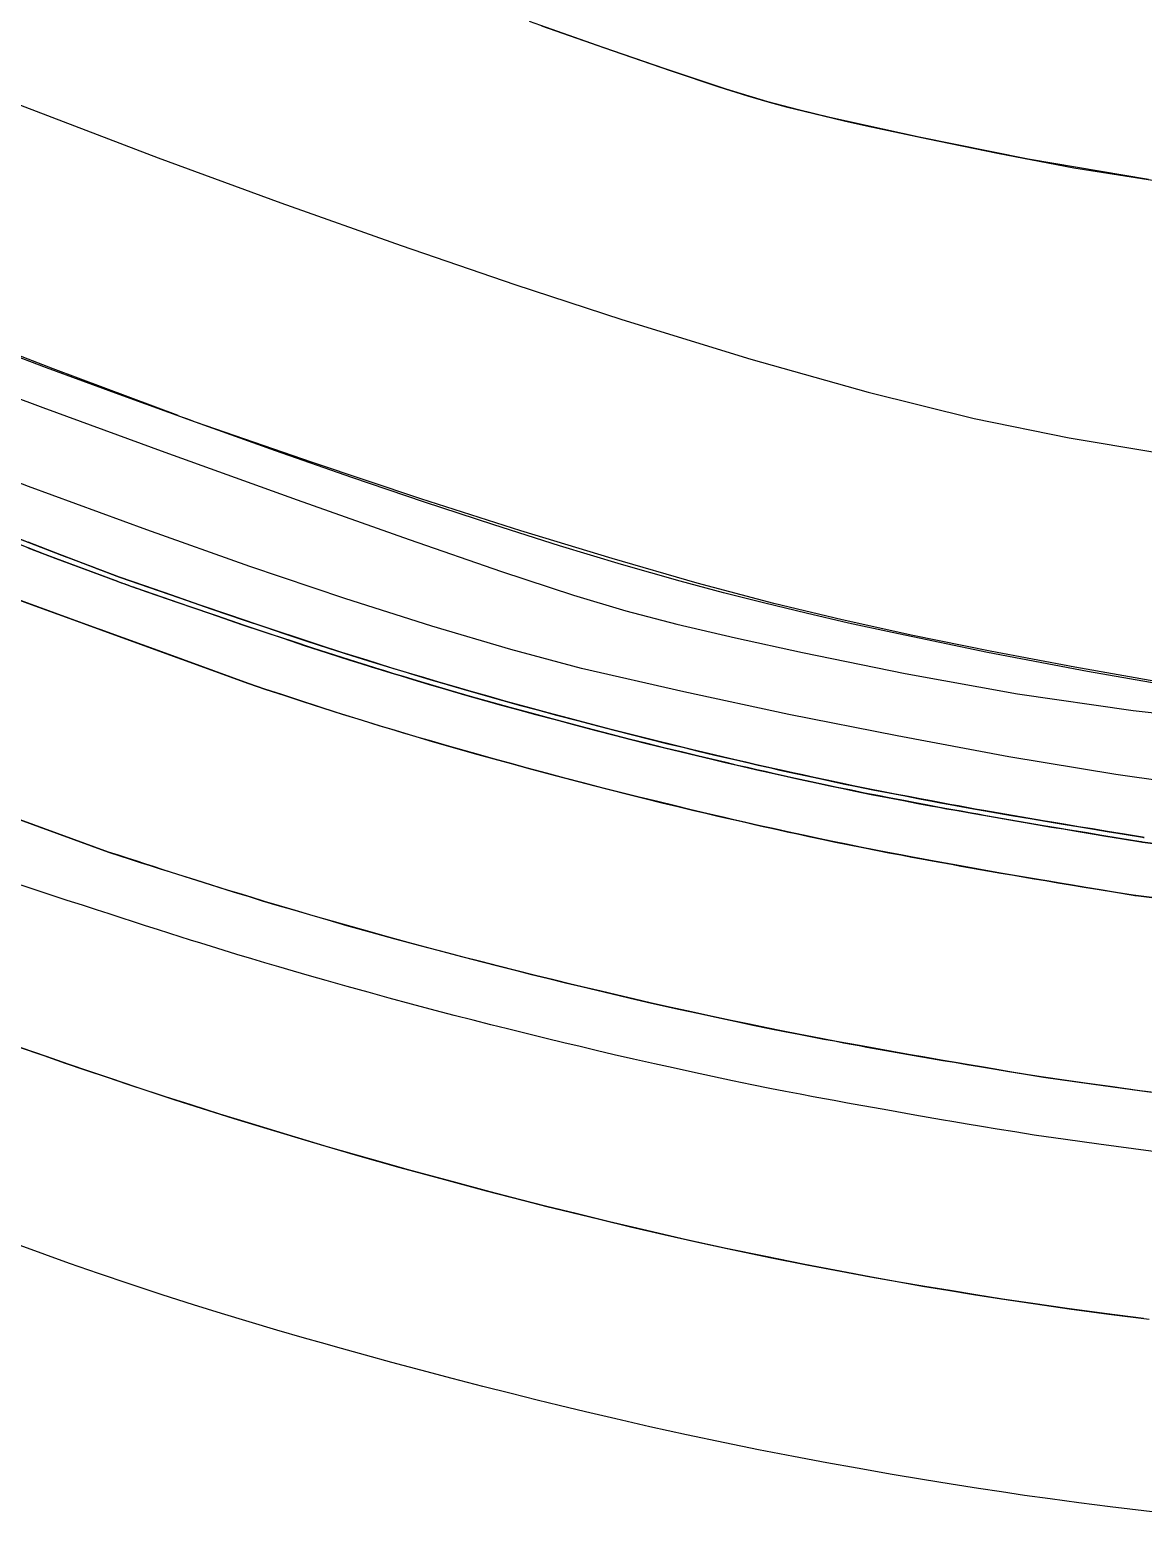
# Model space of a CAD drawing. Extents: x -120222 to -41942, y -19134 to 30932.
# Drawn here: x -97627.5 to -97529.3, y 4021 to 4151.8 of the extents above; entities that cross this region are included whole.
import ezdxf

# ---------------------------------------------------------------- set-up
doc = ezdxf.new("R2010")
doc.units = 0
doc.header["$LTSCALE"] = 150
doc.header["$MEASUREMENT"] = 0
doc.layers.get('0').update_dxf_attribs({"linetype": 'CONTINUOUS'})
doc.layers.add('_____', color=7, linetype='CONTINUOUS')

# ---------------------------------------------------------------- blocks, each defined once
blk = doc.blocks.new('____-461')
at = {"color": 1, "linetype": 'Continuous'}
for points in [[(-104135.7, -393.47, 0), (-104122.39, -401.89, 0), (-104113.67, -406.91, 0), (-104105.48, -411.35, 0), (-104098.4, -415.05, 0), (-104092.42, -418.01, 0), (-104089.22, -419.47, 0), (-104084.55, -421.4, 0), (-104078.36, -423.83, 0), (-104070.66, -426.77, 0), (-104061.42, -430.21, 0), (-104050.67, -434.15, 0), (-104039.02, -438.36, 0), (-104029.13, -441.86, 0), (-104021.01, -444.67, 0), (-104014.65, -446.77, 0), (-104010.05, -448.16, 0), (-104005.54, -449.32, 0), (-104000.37, -450.53, 0), (-103994.47, -451.82, 0), (-103985.41, -453.68, 0), (-103975.52, -455.45, 0), (-103965.32, -456.94, 0), (-103954.8, -458.12, 0)], [(-103963.99, -410.13, 0), (-103974.57, -408.34, 0), (-103984.19, -406.39, 0), (-103992.05, -404.65, 0), (-103994.94, -403.95, 0), (-103997.53, -403.28, 0), (-104001.2, -402.16, 0), (-104006.58, -400.37, 0), (-104012.03, -398.49, 0), (-104018.53, -396.19, 0)], [(-104139.01, -363.69, 0), (-104124.05, -373.98, 0), (-104117.83, -377.89, 0), (-104111.38, -381.72, 0), (-104104.1, -385.66, 0), (-104095.73, -389.79, 0), (-104086.26, -394.11, 0), (-104075.69, -398.62, 0), (-104064.02, -403.32, 0), (-104051.25, -408.21, 0), (-104040.46, -412.17, 0), (-104029.84, -415.95, 0), (-104019.82, -419.38, 0), (-104010.39, -422.46, 0), (-103999.03, -425.95, 0), (-103988.68, -428.86, 0), (-103979.33, -431.18, 0), (-103970.98, -432.91, 0), (-103963.41, -434.16, 0)], [(-104052.27, -441, 0), (-104062.68, -437.18, 0), (-104072.02, -433.58, 0), (-104080.29, -430.17, 0), (-104087.49, -426.97, 0), (-104093.68, -423.96, 0), (-104099.68, -420.9, 0), (-104105.79, -417.7, 0), (-104114.36, -413.08, 0), (-104123.11, -408.22, 0), (-104131.4, -403.41, 0), (-104138.94, -398.8, 0)], [(-104017.49, -396.56, 0), (-104011.25, -398.76, 0), (-104006.04, -400.55, 0), (-104001.85, -401.95, 0), (-103999.33, -402.75, 0), (-103997.42, -403.31, 0), (-103995.92, -403.71, 0), (-103994.33, -404.1, 0), (-103992.62, -404.52, 0), (-103990.79, -404.94, 0), (-103988.83, -405.38, 0), (-103983.43, -406.55, 0), (-103977.28, -407.81, 0), (-103970.55, -409.08, 0), (-103963.61, -410.19, 0)], [(-104049.51, -430.94, 0), (-104060.51, -426.82, 0), (-104070.56, -422.92, 0), (-104079.65, -419.25, 0), (-104087.82, -415.8, 0), (-104095.09, -412.58, 0), (-104101.48, -409.57, 0), (-104106.02, -407.3, 0), (-104110.82, -404.81, 0), (-104115.95, -402.07, 0), (-104121.41, -399.07, 0), (-104127.12, -395.87, 0), (-104132.47, -392.77, 0), (-104138.25, -389.3, 0), (-104143.33, -386.07, 0)], [(-103958.15, -463.81, 0), (-103966.86, -462.58, 0), (-103976.28, -461.01, 0), (-103986.12, -459.18, 0), (-103995.69, -457.28, 0), (-104004.94, -455.3, 0), (-104013.95, -453.22, 0), (-104020.19, -451.56, 0), (-104027.13, -449.51, 0), (-104034.8, -447.07, 0), (-104043.17, -444.23, 0), (-104052.27, -441, 0)], [(-103962.84, -454.47, 0), (-103970.48, -453.12, 0), (-103977.92, -451.71, 0), (-103984.75, -450.32, 0), (-103990.97, -448.95, 0), (-103997.01, -447.5, 0), (-104003.76, -445.7, 0), (-104011.24, -443.54, 0), (-104019.3, -441.08, 0), (-104028.1, -438.26, 0), (-104037.66, -435.06, 0), (-104047.98, -431.5, 0)], [(-104047.98, -431.51, 0), (-104054.7, -429.09, 0), (-104061.09, -426.73, 0), (-104067.16, -424.44, 0), (-104072.89, -422.22, 0), (-104078.3, -420.06, 0), (-104083.37, -417.97, 0), (-104088.12, -415.94, 0), (-104092.19, -414.14, 0), (-104095.97, -412.39, 0), (-104099.54, -410.68, 0), (-104103.14, -408.91, 0), (-104106.8, -407.05, 0), (-104110.53, -405.12, 0), (-104116.37, -402.01, 0), (-104122.37, -398.72, 0), (-104128.53, -395.25, 0), (-104134.84, -391.59, 0), (-104141.21, -387.74, 0)], [(-104064.22, -441.52, 0), (-104061.74, -442.48, 0), (-104059.27, -443.42, 0), (-104056.91, -444.32, 0), (-104054.68, -445.17, 0)], [(-104064.48, -441.42, 0), (-104062.13, -442.33, 0), (-104059.77, -443.23, 0), (-104057.5, -444.1, 0)], [(-104054.68, -445.17, 0), (-104057.22, -444.21, 0), (-104059.92, -443.17, 0), (-104062.73, -442.1, 0)], [(-104054.68, -445.17, 0), (-104057.22, -444.21, 0), (-104059.92, -443.17, 0), (-104062.73, -442.1, 0)], [(-104054.83, -445.56, 0), (-104056.87, -444.79, 0), (-104059.02, -443.99, 0), (-104061.21, -443.17, 0), (-104063.4, -442.34, 0)], [(-104062.76, -442.58, 0), (-104060.28, -443.52, 0), (-104057.81, -444.44, 0), (-104055.44, -445.33, 0), (-104053.21, -446.16, 0)], [(-104048.74, -431.23, 0), (-104049.17, -431.08, 0), (-104049.51, -430.96, 0)], [(-104047.98, -431.51, 0), (-104048.41, -431.35, 0), (-104048.74, -431.23, 0)], [(-103960.11, -455.1, 0), (-103969.34, -453.49, 0), (-103978.16, -451.81, 0), (-103986.58, -450.06, 0), (-103990.41, -449.22, 0), (-103994.14, -448.35, 0), (-103997.79, -447.47, 0), (-104001.43, -446.55, 0), (-104005.25, -445.53, 0), (-104010.41, -444.06, 0), (-104015.89, -442.41, 0), (-104021.67, -440.58, 0), (-104027.78, -438.58, 0), (-104034.2, -436.4, 0), (-104040.93, -434.04, 0), (-104047.98, -431.51, 0)], [(-104057.5, -444.1, 0), (-104057.09, -444.25, 0), (-104056.69, -444.41, 0), (-104056.29, -444.56, 0), (-104055.9, -444.71, 0), (-104055.59, -444.83, 0), (-104055.29, -444.94, 0), (-104054.98, -445.06, 0), (-104054.68, -445.17, 0)], [(-104043.3, -454.56, 0), (-104057.94, -449.23, 0), (-104069.44, -445.04, 0)], [(-104069.44, -445.04, 0), (-104054.8, -450.37, 0), (-104043.3, -454.56, 0)], [(-104069.44, -445.04, 0), (-104062.12, -447.71, 0), (-104056.37, -449.8, 0)], [(-104054.02, -445.86, 0), (-104054.25, -445.78, 0), (-104054.48, -445.7, 0), (-104054.65, -445.64, 0), (-104054.83, -445.57, 0)], [(-104054.83, -445.57, 0), (-104052.27, -446.47, 0), (-104049.53, -447.41, 0), (-104046.69, -448.39, 0), (-104043.84, -449.37, 0), (-104042.05, -449.97, 0), (-104040.25, -450.57, 0), (-104038.38, -451.19, 0), (-104036.38, -451.84, 0), (-104034.36, -452.49, 0), (-104033.41, -452.78, 0), (-104032.5, -453.07, 0), (-104031.61, -453.35, 0), (-104030.75, -453.61, 0), (-104029.85, -453.89, 0), (-104028.83, -454.19, 0), (-104027.47, -454.6, 0), (-104025.94, -455.05, 0), (-104024.25, -455.54, 0), (-104022.38, -456.07, 0), (-104021.04, -456.45, 0), (-104019.58, -456.85, 0), (-104017.99, -457.28, 0), (-104016.28, -457.74, 0), (-104014.45, -458.23, 0), (-104012.57, -458.73, 0), (-104011.08, -459.11, 0), (-104009.6, -459.49, 0), (-104008.11, -459.86, 0), (-104006.62, -460.23, 0), (-104005.16, -460.59, 0), (-104003.81, -460.91, 0), (-104002.47, -461.23, 0), (-104001.29, -461.51, 0), (-104000.24, -461.76, 0), (-103999.34, -461.96, 0), (-103998.51, -462.15, 0), (-103997.52, -462.38, 0), (-103996.61, -462.58, 0), (-103995.81, -462.76, 0), (-103995.07, -462.92, 0), (-103994.23, -463.11, 0), (-103993.27, -463.31, 0), (-103992.2, -463.54, 0), (-103991.02, -463.79, 0), (-103989.83, -464.04, 0), (-103988.41, -464.33, 0), (-103986.98, -464.61, 0), (-103985.57, -464.88, 0), (-103984.3, -465.12, 0), (-103983.2, -465.33, 0), (-103982.45, -465.47, 0), (-103981.79, -465.59, 0), (-103981.15, -465.7, 0), (-103980.5, -465.82, 0), (-103979.86, -465.94, 0), (-103978.03, -466.26, 0), (-103976.2, -466.58, 0), (-103974.36, -466.9, 0), (-103972.52, -467.21, 0), (-103971.48, -467.38, 0), (-103970.34, -467.57, 0), (-103969.11, -467.78, 0), (-103967.75, -468, 0), (-103966.27, -468.25, 0), (-103964.65, -468.51, 0)], [(-104054.68, -445.17, 0), (-104052.12, -446.06, 0), (-104049.39, -447.01, 0), (-104046.54, -447.99, 0), (-104043.69, -448.96, 0), (-104041.9, -449.57, 0), (-104040.11, -450.17, 0), (-104038.24, -450.78, 0), (-104036.24, -451.43, 0), (-104034.21, -452.08, 0), (-104033.27, -452.38, 0), (-104032.35, -452.67, 0), (-104031.46, -452.94, 0), (-104030.6, -453.21, 0), (-104029.7, -453.48, 0), (-104028.68, -453.79, 0), (-104027.32, -454.19, 0), (-104025.8, -454.64, 0), (-104024.1, -455.13, 0), (-104022.24, -455.66, 0), (-104020.89, -456.04, 0), (-104019.43, -456.45, 0), (-104017.84, -456.88, 0), (-104016.14, -457.34, 0), (-104014.31, -457.83, 0), (-104012.42, -458.32, 0), (-104010.94, -458.71, 0), (-104009.45, -459.09, 0), (-104007.96, -459.46, 0), (-104006.47, -459.83, 0), (-104005.01, -460.18, 0), (-104003.66, -460.51, 0), (-104002.33, -460.83, 0), (-104001.14, -461.11, 0), (-104000.09, -461.35, 0), (-103999.19, -461.56, 0), (-103998.37, -461.75, 0), (-103997.37, -461.97, 0), (-103996.47, -462.18, 0), (-103995.66, -462.36, 0), (-103994.93, -462.52, 0), (-103994.08, -462.7, 0), (-103993.12, -462.91, 0), (-103992.05, -463.14, 0), (-103990.88, -463.39, 0), (-103989.69, -463.63, 0), (-103988.26, -463.92, 0), (-103986.83, -464.2, 0), (-103985.42, -464.47, 0), (-103984.15, -464.71, 0), (-103983.05, -464.92, 0), (-103982.3, -465.06, 0), (-103981.64, -465.18, 0), (-103981, -465.3, 0), (-103980.36, -465.42, 0), (-103979.71, -465.53, 0), (-103977.88, -465.86, 0), (-103976.05, -466.18, 0), (-103974.22, -466.49, 0), (-103972.37, -466.8, 0), (-103971.33, -466.98, 0), (-103970.19, -467.17, 0), (-103968.96, -467.37, 0), (-103967.61, -467.6, 0), (-103966.12, -467.84, 0), (-103964.5, -468.11, 0)], [(-104054.68, -445.17, 0), (-104052.12, -446.06, 0), (-104049.39, -447.01, 0), (-104046.54, -447.99, 0), (-104043.69, -448.96, 0), (-104041.9, -449.57, 0), (-104040.11, -450.17, 0), (-104038.24, -450.78, 0), (-104036.24, -451.43, 0), (-104034.21, -452.08, 0), (-104033.27, -452.38, 0), (-104032.35, -452.67, 0), (-104031.46, -452.94, 0), (-104030.6, -453.21, 0), (-104029.7, -453.48, 0), (-104028.68, -453.79, 0), (-104027.32, -454.19, 0), (-104025.8, -454.64, 0), (-104024.1, -455.13, 0), (-104022.24, -455.66, 0), (-104020.89, -456.04, 0), (-104019.43, -456.45, 0), (-104017.84, -456.88, 0), (-104016.14, -457.34, 0), (-104014.31, -457.83, 0), (-104012.42, -458.32, 0), (-104010.94, -458.71, 0), (-104009.45, -459.09, 0), (-104007.96, -459.46, 0), (-104006.47, -459.83, 0), (-104005.01, -460.18, 0), (-104003.66, -460.51, 0), (-104002.33, -460.83, 0), (-104001.14, -461.11, 0), (-104000.09, -461.35, 0), (-103999.19, -461.56, 0), (-103998.37, -461.75, 0), (-103997.37, -461.97, 0), (-103996.47, -462.18, 0), (-103995.66, -462.36, 0), (-103994.93, -462.52, 0), (-103994.08, -462.7, 0), (-103993.12, -462.91, 0), (-103992.05, -463.14, 0), (-103990.88, -463.39, 0), (-103989.69, -463.63, 0), (-103988.26, -463.92, 0), (-103986.83, -464.2, 0), (-103985.42, -464.47, 0), (-103984.15, -464.71, 0), (-103983.05, -464.92, 0), (-103982.3, -465.06, 0), (-103981.64, -465.18, 0), (-103981, -465.3, 0), (-103980.36, -465.42, 0), (-103979.71, -465.53, 0), (-103977.88, -465.86, 0), (-103976.05, -466.18, 0), (-103974.22, -466.49, 0), (-103972.37, -466.8, 0), (-103971.33, -466.98, 0), (-103970.19, -467.17, 0), (-103968.96, -467.37, 0), (-103967.61, -467.6, 0), (-103966.12, -467.84, 0), (-103964.5, -468.11, 0)], [(-104054.68, -445.17, 0), (-104052.12, -446.06, 0), (-104049.39, -447.01, 0), (-104046.54, -447.99, 0), (-104043.69, -448.96, 0), (-104041.9, -449.57, 0), (-104040.11, -450.17, 0), (-104038.24, -450.78, 0), (-104036.24, -451.43, 0), (-104034.21, -452.08, 0), (-104033.27, -452.38, 0), (-104032.35, -452.67, 0), (-104031.46, -452.94, 0), (-104030.6, -453.21, 0), (-104029.7, -453.48, 0), (-104028.68, -453.79, 0), (-104027.32, -454.19, 0), (-104025.8, -454.64, 0), (-104024.1, -455.13, 0), (-104022.24, -455.66, 0), (-104020.89, -456.04, 0), (-104019.43, -456.45, 0), (-104017.84, -456.88, 0), (-104016.14, -457.34, 0), (-104014.31, -457.83, 0), (-104012.42, -458.32, 0), (-104010.94, -458.71, 0), (-104009.45, -459.09, 0), (-104007.96, -459.46, 0), (-104006.47, -459.83, 0), (-104005.01, -460.18, 0), (-104003.66, -460.51, 0), (-104002.33, -460.83, 0), (-104001.14, -461.11, 0), (-104000.09, -461.35, 0), (-103999.19, -461.56, 0), (-103998.37, -461.75, 0), (-103997.37, -461.97, 0), (-103996.47, -462.18, 0), (-103995.66, -462.36, 0), (-103994.93, -462.52, 0), (-103994.08, -462.7, 0), (-103993.12, -462.91, 0), (-103992.05, -463.14, 0), (-103990.88, -463.39, 0), (-103989.69, -463.63, 0), (-103988.26, -463.92, 0), (-103986.83, -464.2, 0), (-103985.42, -464.47, 0), (-103984.15, -464.71, 0), (-103983.05, -464.92, 0), (-103982.3, -465.06, 0), (-103981.64, -465.18, 0), (-103981, -465.3, 0), (-103980.36, -465.42, 0), (-103979.71, -465.53, 0), (-103977.88, -465.86, 0), (-103976.05, -466.18, 0), (-103974.22, -466.49, 0), (-103972.37, -466.8, 0), (-103971.33, -466.98, 0), (-103970.19, -467.17, 0), (-103968.96, -467.37, 0), (-103967.61, -467.6, 0), (-103966.12, -467.84, 0), (-103964.5, -468.11, 0)], [(-103964.5, -468.11, 0), (-103966.1, -467.85, 0), (-103967.58, -467.6, 0), (-103968.92, -467.38, 0), (-103970.14, -467.18, 0), (-103971.27, -466.99, 0), (-103972.31, -466.81, 0), (-103973.27, -466.65, 0), (-103978.5, -465.75, 0), (-103979.24, -465.62, 0), (-103979.99, -465.48, 0), (-103980.73, -465.35, 0), (-103981.48, -465.21, 0), (-103982.23, -465.07, 0), (-103983.1, -464.91, 0), (-103984.1, -464.72, 0), (-103985.14, -464.53, 0), (-103986.29, -464.31, 0), (-103987.48, -464.08, 0), (-103988.67, -463.84, 0), (-103989.86, -463.6, 0), (-103991.05, -463.35, 0), (-103992.31, -463.08, 0), (-103993.45, -462.84, 0), (-103994.45, -462.62, 0), (-103995.31, -462.43, 0), (-103996.08, -462.26, 0), (-103996.91, -462.08, 0), (-103997.84, -461.87, 0), (-103998.63, -461.69, 0), (-103999.47, -461.5, 0), (-104000.42, -461.28, 0), (-104001.52, -461.02, 0), (-104002.76, -460.72, 0), (-104004.14, -460.39, 0), (-104005.67, -460.02, 0), (-104007.56, -459.56, 0), (-104009.45, -459.09, 0), (-104011.34, -458.6, 0), (-104013.23, -458.11, 0), (-104015.11, -457.61, 0), (-104016.89, -457.14, 0), (-104018.82, -456.61, 0), (-104020.59, -456.13, 0), (-104022.19, -455.68, 0), (-104023.68, -455.26, 0), (-104025.16, -454.83, 0), (-104026.52, -454.43, 0), (-104027.76, -454.06, 0), (-104028.88, -453.73, 0), (-104029.88, -453.43, 0), (-104030.76, -453.16, 0), (-104032.84, -452.51, 0), (-104035.06, -451.81, 0), (-104037.05, -451.17, 0), (-104038.97, -450.54, 0), (-104040.76, -449.95, 0), (-104042.53, -449.36, 0), (-104045.04, -448.5, 0), (-104047.55, -447.64, 0), (-104050.05, -446.78, 0), (-104052.43, -445.95, 0), (-104054.68, -445.17, 0)], [(-104053.21, -446.16, 0), (-104053.43, -446.07, 0), (-104053.66, -445.99, 0), (-104053.84, -445.92, 0), (-104054.02, -445.86, 0)], [(-103964.65, -468.51, 0), (-103966.46, -468.22, 0), (-103968.09, -467.95, 0), (-103969.57, -467.7, 0), (-103970.91, -467.48, 0), (-103972.12, -467.27, 0), (-103973.23, -467.09, 0), (-103978.31, -466.21, 0), (-103979.03, -466.08, 0), (-103979.76, -465.95, 0), (-103980.48, -465.82, 0), (-103981.21, -465.69, 0), (-103981.93, -465.56, 0), (-103982.69, -465.42, 0), (-103983.58, -465.25, 0), (-103984.51, -465.08, 0), (-103985.55, -464.88, 0), (-103986.68, -464.66, 0), (-103987.84, -464.44, 0), (-103989, -464.21, 0), (-103990.15, -463.97, 0), (-103991.41, -463.71, 0), (-103992.63, -463.45, 0), (-103993.71, -463.22, 0), (-103994.67, -463.01, 0), (-103995.5, -462.83, 0), (-103996.25, -462.66, 0), (-103997.06, -462.48, 0), (-103997.76, -462.32, 0), (-103998.51, -462.15, 0), (-103999.31, -461.97, 0), (-104000.19, -461.77, 0), (-104001.19, -461.53, 0), (-104002.34, -461.26, 0), (-104003.62, -460.96, 0), (-104005.03, -460.62, 0), (-104006.58, -460.24, 0), (-104008.16, -459.85, 0), (-104009.74, -459.46, 0), (-104011.31, -459.05, 0), (-104012.88, -458.65, 0), (-104014.45, -458.23, 0), (-104016.54, -457.67, 0), (-104018.47, -457.15, 0), (-104020.23, -456.67, 0), (-104021.83, -456.22, 0), (-104023.73, -455.69, 0), (-104025.45, -455.19, 0), (-104027.01, -454.73, 0), (-104028.41, -454.32, 0), (-104029.64, -453.95, 0), (-104030.49, -453.69, 0), (-104031.28, -453.45, 0), (-104032.08, -453.2, 0), (-104032.91, -452.94, 0), (-104033.76, -452.68, 0), (-104035.7, -452.06, 0), (-104037.62, -451.44, 0), (-104039.46, -450.83, 0), (-104041.19, -450.26, 0), (-104043.64, -449.43, 0), (-104046.08, -448.6, 0), (-104048.52, -447.76, 0), (-104050.92, -446.93, 0), (-104053.2, -446.14, 0)], [(-104043.3, -454.56, 0), (-104050.62, -451.89, 0), (-104056.37, -449.8, 0)], [(-103965.32, -473.22, 0), (-103966.82, -472.97, 0), (-103968.22, -472.74, 0), (-103969.5, -472.53, 0), (-103970.67, -472.33, 0), (-103971.76, -472.15, 0), (-103972.77, -471.98, 0), (-103973.86, -471.8, 0), (-103974.91, -471.62, 0), (-103975.96, -471.44, 0), (-103977.01, -471.26, 0), (-103981.2, -470.52, 0), (-103981.86, -470.4, 0), (-103982.52, -470.28, 0), (-103983.19, -470.16, 0), (-103983.94, -470.02, 0), (-103984.79, -469.86, 0), (-103985.81, -469.67, 0), (-103986.94, -469.45, 0), (-103988.16, -469.22, 0), (-103989.37, -468.98, 0), (-103990.58, -468.73, 0), (-103991.79, -468.48, 0), (-103992.92, -468.24, 0), (-103993.98, -468.02, 0), (-103994.93, -467.81, 0), (-103995.78, -467.63, 0), (-103996.53, -467.46, 0), (-103997.2, -467.32, 0), (-103997.93, -467.15, 0), (-103998.73, -466.97, 0), (-103999.59, -466.78, 0), (-104000.53, -466.56, 0), (-104001.34, -466.38, 0), (-104002.25, -466.16, 0), (-104003.28, -465.92, 0), (-104004.41, -465.65, 0), (-104005.66, -465.35, 0), (-104007.23, -464.97, 0), (-104008.87, -464.57, 0), (-104010.52, -464.16, 0), (-104012.16, -463.74, 0), (-104013.8, -463.32, 0), (-104015.43, -462.89, 0), (-104017.04, -462.46, 0), (-104018.7, -462.01, 0), (-104020.26, -461.59, 0), (-104021.7, -461.19, 0), (-104023.04, -460.82, 0), (-104024.28, -460.47, 0), (-104025.77, -460.04, 0), (-104027.15, -459.64, 0), (-104028.42, -459.27, 0), (-104029.58, -458.92, 0), (-104030.63, -458.61, 0), (-104031.57, -458.33, 0), (-104032.41, -458.07, 0), (-104033.93, -457.6, 0), (-104035.53, -457.1, 0), (-104037.16, -456.58, 0), (-104038.79, -456.05, 0), (-104040.37, -455.53, 0), (-104041.85, -455.04, 0), (-104043.3, -454.56, 0)], [(-104043.3, -454.56, 0), (-104041.77, -455.07, 0), (-104040.19, -455.59, 0), (-104038.5, -456.14, 0), (-104036.78, -456.7, 0), (-104035.05, -457.25, 0), (-104033.38, -457.77, 0), (-104032.54, -458.03, 0), (-104031.71, -458.28, 0), (-104030.79, -458.56, 0), (-104029.77, -458.87, 0), (-104028.63, -459.21, 0), (-104027.4, -459.57, 0), (-104026.07, -459.96, 0), (-104024.64, -460.37, 0), (-104023.1, -460.8, 0), (-104021.68, -461.2, 0), (-104020.15, -461.62, 0), (-104018.48, -462.07, 0), (-104016.7, -462.55, 0), (-104014.81, -463.05, 0), (-104012.9, -463.55, 0), (-104011.39, -463.93, 0), (-104009.89, -464.31, 0), (-104008.38, -464.69, 0), (-104006.88, -465.06, 0), (-104005.46, -465.4, 0), (-104004.16, -465.71, 0), (-104002.98, -465.99, 0), (-104001.93, -466.24, 0), (-104001, -466.46, 0), (-104000.18, -466.64, 0), (-103999.42, -466.82, 0), (-103998.71, -466.98, 0), (-103997.93, -467.15, 0), (-103997.21, -467.31, 0), (-103996.55, -467.46, 0), (-103995.82, -467.62, 0), (-103994.92, -467.81, 0), (-103993.9, -468.03, 0), (-103992.77, -468.27, 0), (-103991.57, -468.53, 0), (-103990.36, -468.78, 0), (-103989.14, -469.02, 0), (-103988, -469.25, 0), (-103986.86, -469.47, 0), (-103985.79, -469.67, 0), (-103984.83, -469.85, 0), (-103983.97, -470.01, 0), (-103983.03, -470.19, 0), (-103982.19, -470.34, 0), (-103981.35, -470.49, 0), (-103980.51, -470.65, 0), (-103979.67, -470.8, 0), (-103978.83, -470.94, 0), (-103977.98, -471.09, 0), (-103977, -471.26, 0), (-103976.02, -471.43, 0), (-103975.04, -471.6, 0), (-103974.06, -471.77, 0), (-103973.06, -471.93, 0), (-103971.97, -472.12, 0), (-103970.85, -472.3, 0), (-103969.64, -472.5, 0), (-103968.32, -472.72, 0), (-103966.88, -472.96, 0), (-103965.32, -473.22, 0)], [(-103965.32, -473.22, 0), (-103966.82, -472.97, 0), (-103968.22, -472.74, 0), (-103969.5, -472.53, 0), (-103970.67, -472.33, 0), (-103971.76, -472.15, 0), (-103972.77, -471.98, 0), (-103973.86, -471.8, 0), (-103974.91, -471.62, 0), (-103975.96, -471.44, 0), (-103977.01, -471.26, 0), (-103981.2, -470.52, 0), (-103981.86, -470.4, 0), (-103982.52, -470.28, 0), (-103983.19, -470.16, 0), (-103983.94, -470.02, 0), (-103984.79, -469.86, 0), (-103985.81, -469.67, 0), (-103986.94, -469.45, 0), (-103988.16, -469.22, 0), (-103989.37, -468.98, 0), (-103990.58, -468.73, 0), (-103991.79, -468.48, 0), (-103992.92, -468.24, 0), (-103993.98, -468.02, 0), (-103994.93, -467.81, 0), (-103995.78, -467.63, 0), (-103996.53, -467.46, 0), (-103997.2, -467.32, 0), (-103997.93, -467.15, 0), (-103998.73, -466.97, 0), (-103999.59, -466.78, 0), (-104000.53, -466.56, 0), (-104001.34, -466.38, 0), (-104002.25, -466.16, 0), (-104003.28, -465.92, 0), (-104004.41, -465.65, 0), (-104005.66, -465.35, 0), (-104007.23, -464.97, 0), (-104008.87, -464.57, 0), (-104010.52, -464.16, 0), (-104012.16, -463.74, 0), (-104013.8, -463.32, 0), (-104015.43, -462.89, 0), (-104017.04, -462.46, 0), (-104018.7, -462.01, 0), (-104020.26, -461.59, 0), (-104021.7, -461.19, 0), (-104023.04, -460.82, 0), (-104024.28, -460.47, 0), (-104025.77, -460.04, 0), (-104027.15, -459.64, 0), (-104028.42, -459.27, 0), (-104029.58, -458.92, 0), (-104030.63, -458.61, 0), (-104031.57, -458.33, 0), (-104032.41, -458.07, 0), (-104033.93, -457.6, 0), (-104035.53, -457.1, 0), (-104037.16, -456.58, 0), (-104038.79, -456.05, 0), (-104040.37, -455.53, 0), (-104041.85, -455.04, 0), (-104043.3, -454.56, 0)], [(-103962.89, -468.74, 0), (-103964.51, -468.53, 0)], [(-103964.51, -468.53, 0), (-103962.65, -468.77, 0)], [(-104069.54, -464.35, 0), (-104061.75, -467.18, 0), (-104055.63, -469.41, 0)], [(-104055.63, -469.41, 0), (-104063.42, -466.58, 0), (-104069.54, -464.35, 0)], [(-103963.44, -473.46, 0), (-103965.09, -473.25, 0)], [(-103965.09, -473.25, 0), (-103963.2, -473.49, 0)], [(-103963.44, -473.46, 0), (-103965.09, -473.25, 0)], [(-104062.59, -466.88, 0), (-104058.69, -468.3, 0), (-104055.63, -469.41, 0)], [(-103964.5, -468.11, 0), (-103964.42, -468.12, 0), (-103964.36, -468.13, 0)], [(-103964.36, -468.13, 0), (-103964.44, -468.12, 0), (-103964.5, -468.11, 0)], [(-104055.63, -469.41, 0), (-104054.63, -469.74, 0), (-104053.74, -470.03, 0), (-104052.85, -470.32, 0), (-104051.97, -470.6, 0), (-104051.09, -470.88, 0), (-104050.21, -471.17, 0), (-104046.04, -472.48, 0), (-104045.2, -472.74, 0), (-104044.28, -473.03, 0), (-104043.25, -473.34, 0), (-104042.09, -473.7, 0), (-104040.81, -474.09, 0), (-104039.43, -474.49, 0), (-104037.93, -474.93, 0), (-104036.31, -475.4, 0), (-104034.65, -475.88, 0), (-104032.53, -476.47, 0), (-104030.41, -477.06, 0), (-104028.19, -477.66, 0), (-104025.83, -478.28, 0), (-104024.28, -478.69, 0), (-104022.71, -479.1, 0), (-104021.22, -479.48, 0), (-104019.81, -479.84, 0), (-104018.47, -480.18, 0), (-104016.87, -480.57, 0), (-104015.36, -480.94, 0), (-104013.94, -481.28, 0), (-104012.61, -481.6, 0), (-104011.25, -481.92, 0), (-104009.77, -482.27, 0), (-104008.16, -482.64, 0), (-104006.73, -482.96, 0), (-104005.24, -483.29, 0), (-104003.69, -483.63, 0), (-104002.09, -483.98, 0), (-104000.44, -484.33, 0), (-103998.85, -484.66, 0), (-103997.42, -484.96, 0), (-103996.07, -485.23, 0), (-103994.8, -485.47, 0), (-103993.63, -485.7, 0), (-103992.58, -485.9, 0), (-103991.66, -486.07, 0), (-103990.86, -486.22, 0), (-103990.17, -486.35, 0), (-103989.49, -486.47, 0), (-103988.81, -486.6, 0), (-103986.14, -487.07, 0), (-103985.13, -487.25, 0), (-103984.12, -487.43, 0), (-103983.11, -487.6, 0), (-103982.1, -487.78, 0), (-103981.08, -487.95, 0), (-103979.99, -488.14, 0), (-103978.86, -488.33, 0), (-103977.64, -488.53, 0), (-103976.29, -488.76, 0), (-103974.82, -489, 0), (-103973.22, -489.27, 0)], [(-103973.22, -489.27, 0), (-103974.76, -489.01, 0), (-103976.19, -488.78, 0), (-103977.49, -488.56, 0), (-103978.68, -488.36, 0), (-103979.78, -488.17, 0), (-103980.8, -488, 0), (-103982.26, -487.75, 0), (-103983.7, -487.5, 0), (-103985.14, -487.25, 0), (-103989.46, -486.48, 0), (-103990.13, -486.35, 0), (-103990.82, -486.23, 0), (-103991.62, -486.08, 0), (-103992.54, -485.9, 0), (-103993.58, -485.71, 0), (-103994.82, -485.47, 0), (-103996.17, -485.21, 0), (-103997.61, -484.92, 0), (-103999.14, -484.6, 0), (-104000.75, -484.27, 0), (-104002.39, -483.91, 0), (-104004.26, -483.51, 0), (-104006.05, -483.11, 0), (-104007.77, -482.73, 0), (-104009.38, -482.36, 0), (-104010.86, -482.01, 0), (-104012.23, -481.69, 0), (-104013.51, -481.38, 0), (-104014.88, -481.05, 0), (-104016.39, -480.68, 0), (-104018.01, -480.29, 0), (-104019.74, -479.86, 0), (-104021.24, -479.48, 0), (-104022.83, -479.07, 0), (-104024.49, -478.64, 0), (-104026.13, -478.21, 0), (-104027.71, -477.79, 0), (-104029.22, -477.38, 0), (-104030.92, -476.92, 0), (-104032.59, -476.46, 0), (-104034.26, -475.99, 0), (-104035.92, -475.51, 0), (-104037.59, -475.03, 0), (-104039.15, -474.58, 0), (-104040.57, -474.15, 0), (-104041.88, -473.76, 0), (-104043.06, -473.4, 0), (-104044.12, -473.08, 0), (-104045.06, -472.79, 0), (-104046.53, -472.33, 0), (-104047.99, -471.87, 0), (-104049.45, -471.41, 0), (-104050.91, -470.94, 0), (-104051.68, -470.69, 0), (-104052.44, -470.45, 0), (-104053.21, -470.2, 0), (-104053.97, -469.95, 0), (-104054.76, -469.7, 0), (-104055.63, -469.41, 0)], [(-104055.63, -469.41, 0), (-104054.63, -469.74, 0), (-104053.74, -470.03, 0), (-104052.85, -470.32, 0), (-104051.97, -470.6, 0), (-104051.09, -470.88, 0), (-104050.21, -471.17, 0), (-104046.04, -472.48, 0), (-104045.2, -472.74, 0), (-104044.28, -473.03, 0), (-104043.25, -473.34, 0), (-104042.09, -473.7, 0), (-104040.81, -474.09, 0), (-104039.43, -474.49, 0), (-104037.93, -474.93, 0), (-104036.31, -475.4, 0), (-104034.65, -475.88, 0), (-104032.53, -476.47, 0), (-104030.41, -477.06, 0), (-104028.19, -477.66, 0), (-104025.83, -478.28, 0), (-104024.28, -478.69, 0), (-104022.71, -479.1, 0), (-104021.22, -479.48, 0), (-104019.81, -479.84, 0), (-104018.47, -480.18, 0), (-104016.87, -480.57, 0), (-104015.36, -480.94, 0), (-104013.94, -481.28, 0), (-104012.61, -481.6, 0), (-104011.25, -481.92, 0), (-104009.77, -482.27, 0), (-104008.16, -482.64, 0), (-104006.73, -482.96, 0), (-104005.24, -483.29, 0), (-104003.69, -483.63, 0), (-104002.09, -483.98, 0), (-104000.44, -484.33, 0), (-103998.85, -484.66, 0), (-103997.42, -484.96, 0), (-103996.07, -485.23, 0), (-103994.8, -485.47, 0), (-103993.63, -485.7, 0), (-103992.58, -485.9, 0), (-103991.66, -486.07, 0), (-103990.86, -486.22, 0), (-103990.17, -486.35, 0), (-103989.49, -486.47, 0), (-103988.81, -486.6, 0), (-103986.14, -487.07, 0), (-103985.13, -487.25, 0), (-103984.12, -487.43, 0), (-103983.11, -487.6, 0), (-103982.1, -487.78, 0), (-103981.08, -487.95, 0), (-103979.99, -488.14, 0), (-103978.86, -488.33, 0), (-103977.64, -488.53, 0), (-103976.29, -488.76, 0), (-103974.82, -489, 0), (-103973.22, -489.27, 0)], [(-103964.51, -468.53, 0), (-103964.59, -468.52, 0), (-103964.65, -468.51, 0)], [(-103964.65, -468.51, 0), (-103964.57, -468.52, 0), (-103964.51, -468.53, 0)], [(-103974.06, -494.38, 0), (-103975.75, -494.09, 0), (-103977.3, -493.84, 0), (-103978.7, -493.6, 0), (-103979.97, -493.39, 0), (-103981.14, -493.19, 0), (-103982.21, -493.01, 0), (-103984.58, -492.6, 0), (-103986.95, -492.18, 0), (-103988.13, -491.97, 0), (-103989.32, -491.76, 0), (-103990.5, -491.55, 0), (-103991.69, -491.33, 0), (-103992.54, -491.17, 0), (-103993.53, -490.98, 0), (-103994.68, -490.76, 0), (-103995.97, -490.52, 0), (-103997.36, -490.25, 0), (-103998.95, -489.93, 0), (-104000.63, -489.58, 0), (-104002.4, -489.21, 0), (-104004.17, -488.83, 0), (-104005.87, -488.45, 0), (-104007.51, -488.09, 0), (-104009.36, -487.67, 0), (-104011.07, -487.28, 0), (-104012.65, -486.91, 0), (-104014.08, -486.57, 0), (-104015.52, -486.22, 0), (-104017.06, -485.85, 0), (-104018.71, -485.45, 0), (-104020.47, -485.01, 0), (-104021.95, -484.64, 0), (-104023.51, -484.24, 0), (-104025.16, -483.81, 0), (-104026.84, -483.37, 0), (-104028.92, -482.82, 0), (-104030.89, -482.29, 0), (-104032.76, -481.78, 0), (-104034.61, -481.27, 0), (-104036.46, -480.75, 0), (-104037.91, -480.33, 0), (-104039.32, -479.92, 0), (-104040.64, -479.54, 0), (-104041.87, -479.17, 0), (-104043.01, -478.83, 0), (-104044.34, -478.43, 0), (-104045.52, -478.06, 0), (-104046.56, -477.74, 0), (-104047.49, -477.45, 0), (-104048.41, -477.17, 0), (-104049.32, -476.88, 0), (-104050.24, -476.59, 0), (-104051.31, -476.25, 0), (-104052.38, -475.91, 0), (-104053.45, -475.56, 0), (-104054.51, -475.22, 0), (-104055.58, -474.87, 0), (-104056.7, -474.51, 0), (-104057.92, -474.11, 0), (-104059.28, -473.67, 0), (-104060.79, -473.17, 0), (-104062.45, -472.63, 0), (-104064.25, -472.03, 0)], [(-103965.09, -473.25, 0), (-103965.22, -473.23, 0), (-103965.32, -473.22, 0)], [(-103965.32, -473.22, 0), (-103965.19, -473.23, 0), (-103965.09, -473.25, 0)], [(-103965.09, -473.25, 0), (-103965.22, -473.23, 0), (-103965.32, -473.22, 0)], [(-103973.22, -489.27, 0), (-103969.04, -489.86, 0), (-103964.56, -490.47, 0), (-103960.04, -491.04, 0)], [(-103973.22, -489.27, 0), (-103969.04, -489.86, 0), (-103964.56, -490.47, 0), (-103960.04, -491.04, 0)], [(-103962.29, -490.76, 0), (-103964.73, -490.45, 0), (-103967.16, -490.12, 0), (-103969.56, -489.79, 0), (-103971.83, -489.47, 0)], [(-103962.23, -495.98, 0), (-103965.29, -495.59, 0), (-103968.34, -495.17, 0), (-103971.3, -494.76, 0), (-103974.06, -494.38, 0)], [(-103964.43, -510.53, 0), (-103967.84, -510.1, 0), (-103971.15, -509.64, 0), (-103974.16, -509.21, 0), (-103976.84, -508.82, 0), (-103979.2, -508.45, 0), (-103981.45, -508.08, 0), (-103983.7, -507.71, 0), (-103985.94, -507.32, 0), (-103988.38, -506.88, 0), (-103991.15, -506.36, 0), (-103994.26, -505.76, 0), (-103997.71, -505.08, 0), (-104001.21, -504.35, 0), (-104004.71, -503.59, 0), (-104008.19, -502.78, 0), (-104011.48, -502, 0), (-104014.43, -501.29, 0), (-104017.01, -500.65, 0), (-104019.4, -500.04, 0), (-104022, -499.36, 0), (-104025.36, -498.47, 0), (-104028.98, -497.49, 0), (-104032.62, -496.47, 0), (-104036.25, -495.42, 0), (-104039.82, -494.35, 0), (-104043.01, -493.38, 0), (-104045.84, -492.51, 0), (-104048.35, -491.71, 0), (-104050.61, -490.98, 0), (-104053.2, -490.13, 0), (-104055.42, -489.39, 0), (-104057.28, -488.76, 0), (-104059.18, -488.11, 0), (-104061.09, -487.44, 0), (-104063.33, -486.66, 0)], [(-103964.43, -510.53, 0), (-103967.84, -510.1, 0), (-103971.15, -509.64, 0), (-103974.16, -509.21, 0), (-103976.84, -508.82, 0), (-103979.2, -508.45, 0), (-103981.45, -508.08, 0), (-103983.7, -507.71, 0), (-103985.94, -507.32, 0), (-103988.38, -506.88, 0), (-103991.15, -506.36, 0), (-103994.26, -505.76, 0), (-103997.71, -505.08, 0), (-104001.21, -504.35, 0), (-104004.71, -503.59, 0), (-104008.19, -502.78, 0), (-104011.48, -502, 0), (-104014.43, -501.29, 0), (-104017.01, -500.65, 0), (-104019.4, -500.04, 0), (-104022, -499.36, 0), (-104025.36, -498.47, 0), (-104028.98, -497.49, 0), (-104032.62, -496.47, 0), (-104036.25, -495.42, 0), (-104039.82, -494.35, 0), (-104043.01, -493.38, 0), (-104045.84, -492.51, 0), (-104048.35, -491.71, 0), (-104050.61, -490.98, 0), (-104053.2, -490.13, 0), (-104055.42, -489.39, 0), (-104057.28, -488.76, 0), (-104059.18, -488.11, 0), (-104061.09, -487.44, 0), (-104063.33, -486.66, 0)], [(-104063.52, -486.6, 0), (-104061.33, -487.36, 0), (-104059.46, -488.01, 0), (-104057.64, -488.63, 0), (-104055.76, -489.27, 0), (-104054.05, -489.84, 0), (-104052.09, -490.5, 0), (-104049.88, -491.22, 0), (-104047.38, -492.02, 0), (-104044.59, -492.9, 0), (-104041.4, -493.87, 0), (-104037.79, -494.96, 0), (-104033.89, -496.1, 0), (-104029.96, -497.22, 0), (-104026.03, -498.29, 0), (-104022.35, -499.27, 0), (-104019.04, -500.13, 0), (-104017.01, -500.65, 0), (-104014.81, -501.19, 0), (-104012.35, -501.79, 0), (-104009.64, -502.44, 0), (-104006.69, -503.13, 0), (-104003.7, -503.81, 0), (-104000.7, -504.46, 0), (-103997.36, -505.15, 0), (-103994.09, -505.79, 0), (-103991.12, -506.37, 0), (-103988.47, -506.86, 0), (-103986.14, -507.28, 0), (-103983.89, -507.67, 0), (-103981.65, -508.05, 0), (-103979.4, -508.42, 0), (-103976.94, -508.8, 0), (-103974.14, -509.22, 0), (-103970.97, -509.67, 0), (-103967.48, -510.15, 0), (-103963.91, -510.59, 0)], [(-103971.83, -489.47, 0), (-103972.61, -489.36, 0), (-103973.22, -489.27, 0)], [(-104059.07, -505.68, 0), (-104067.79, -502.5, 0), (-104074.64, -500.01, 0)], [(-103962.64, -527.71, 0), (-103967.36, -527.14, 0), (-103970.12, -526.78, 0), (-103972.64, -526.44, 0), (-103974.89, -526.13, 0), (-103976.93, -525.83, 0), (-103978.97, -525.52, 0), (-103981.38, -525.14, 0), (-103983.89, -524.74, 0), (-103986.58, -524.28, 0), (-103989.65, -523.74, 0), (-103992.34, -523.25, 0), (-103995.27, -522.7, 0), (-103998.35, -522.1, 0), (-104001.32, -521.51, 0), (-104004.7, -520.79, 0), (-104007.92, -520.08, 0), (-104010.93, -519.38, 0), (-104013.59, -518.75, 0), (-104015.91, -518.2, 0), (-104017.87, -517.72, 0), (-104020.15, -517.15, 0), (-104022.64, -516.52, 0), (-104025.35, -515.81, 0), (-104028.11, -515.08, 0), (-104030.67, -514.4, 0), (-104033, -513.76, 0), (-104035.09, -513.18, 0), (-104036.88, -512.67, 0), (-104038.35, -512.26, 0), (-104040.81, -511.55, 0), (-104043.24, -510.83, 0), (-104045.67, -510.1, 0), (-104048.15, -509.33, 0), (-104050.9, -508.45, 0), (-104053.73, -507.51, 0), (-104056.51, -506.56, 0), (-104059.07, -505.68, 0)], [(-103962.64, -527.71, 0), (-103967.36, -527.14, 0), (-103970.12, -526.78, 0), (-103972.64, -526.44, 0), (-103974.89, -526.13, 0), (-103976.93, -525.83, 0), (-103978.97, -525.52, 0), (-103981.38, -525.14, 0), (-103983.89, -524.74, 0), (-103986.58, -524.28, 0), (-103989.65, -523.74, 0), (-103992.34, -523.25, 0), (-103995.27, -522.7, 0), (-103998.35, -522.1, 0), (-104001.32, -521.51, 0), (-104004.7, -520.79, 0), (-104007.92, -520.08, 0), (-104010.93, -519.38, 0), (-104013.59, -518.75, 0), (-104015.91, -518.2, 0), (-104017.87, -517.72, 0), (-104020.15, -517.15, 0), (-104022.64, -516.52, 0), (-104025.35, -515.81, 0), (-104028.11, -515.08, 0), (-104030.67, -514.4, 0), (-104033, -513.76, 0), (-104035.09, -513.18, 0), (-104036.88, -512.67, 0), (-104038.35, -512.26, 0), (-104040.81, -511.55, 0), (-104043.24, -510.83, 0), (-104045.67, -510.1, 0), (-104048.15, -509.33, 0), (-104050.9, -508.45, 0), (-104053.73, -507.51, 0), (-104056.51, -506.56, 0), (-104059.07, -505.68, 0)]]:
    blk.add_polyline3d(points, dxfattribs=at)

msp = doc.modelspace()

# ---------------------------------------------------------------- block references
at = {"layer": '_____', "color": 0}
msp.add_blockref('____-461', (6435.10495, 4548.69799), dxfattribs=at)

doc.saveas('drawing.dxf')
